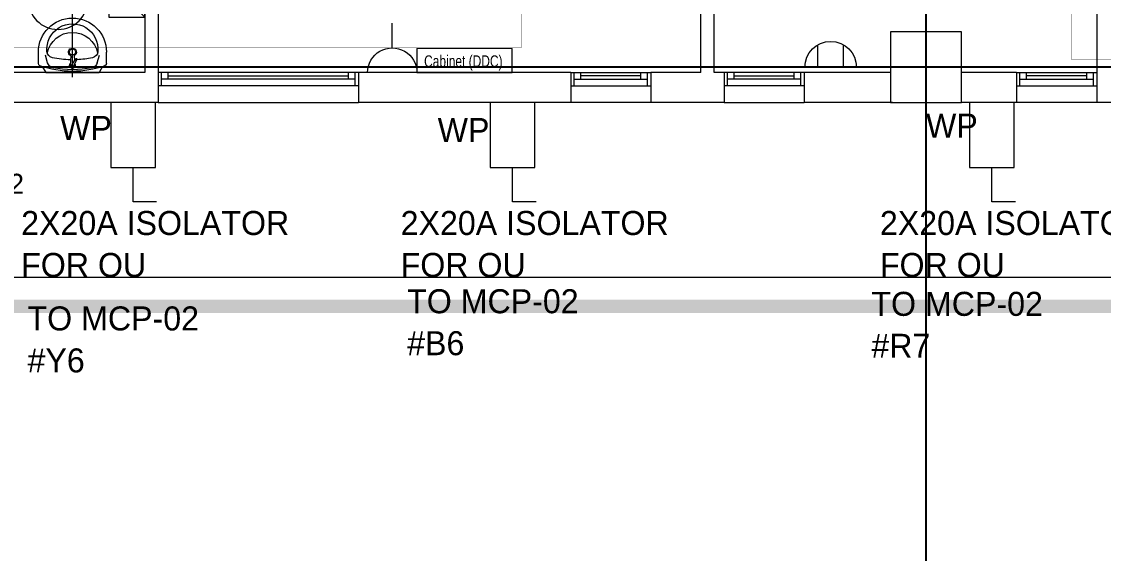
# Model space of a CAD drawing. Header units: metres. Extents: x 75097 to 220695, y -1557923 to -1361206.
# Drawn here: x 123189 to 131292, y -1415133 to -1411146 of the extents above; entities that cross this region are included whole.
import ezdxf
from ezdxf import colors
from ezdxf.entities.mleader import LeaderData, LeaderLine
from ezdxf.math import Vec2, Vec3

# ---------------------------------------------------------------- set-up
doc = ezdxf.new("R2010")
doc.units = ezdxf.units.M
doc.linetypes.add('DASHED2', pattern=[0.375, 0.25, -0.125])
doc.layers.get('0').update_dxf_attribs({"lineweight": 0})
for name, color, linetype, lineweight in [('A-100 - Copy$0$Aluminum', 8, 'Continuous', 0), ('A-100 - Copy$0$Medical Equipment and Furniture', 8, 'Continuous', 0), ('A-100 - Copy$0$Proj', 8, 'Continuous', 0), ('A-100 - Copy$0$SANIT', 8, 'Continuous', 0), ('A-100 - Copy$0$Structure', 8, 'Continuous', 9), ('A-100 - Copy$0$Walls', 8, 'Continuous', 0)]:
    doc.layers.add(name, color=color, linetype=linetype, lineweight=lineweight)
for name, color, linetype in [('A-100 - Copy$0$axes', 8, 'Continuous'), ('AMA-SO-POWER', 85, 'Continuous'), ('PD-VENT', 8, 'Continuous')]:
    doc.layers.add(name, color=color, linetype=linetype)
for name, color, linetype, lineweight, true_color in [('E-POWR', 7, 'Continuous', 9, 0x4e7e3e), ('E-POWR-IDEN _1-100_', 7, 'Continuous', 9, 0x4e7e3e), ('EXF', 7, 'Continuous', 0, 0x4e7e3e)]:
    doc.layers.add(name, color=color, linetype=linetype, lineweight=lineweight, true_color=true_color)
doc.styles.add('A-100 - Copy$0$X3G_ENTITY_257CFD', font='swisscl.ttf', dxfattribs={"height": 200})
doc.styles.add('Optima_5', font='', dxfattribs={"height": 3.001645})
doc.styles.get("Standard").update_dxf_attribs({"font": 'GOTHIC.TTF'})
doc.styles.get('Optima_5').set_extended_font_data('Optima')

# ---------------------------------------------------------------- blocks, each defined once
blk = doc.blocks.new('NORMAL SOCKET')
at = {"layer": 'E-POWR'}
for p, q in [((0, 308), (0, 615)), ((-308, 0), (308, 0))]:
    blk.add_line(p, q, dxfattribs=at)
blk.add_ellipse((0, 0), major_axis=(33, 306), ratio=1, start_param=4.81904, end_param=7.960633, dxfattribs=at)
blk = doc.blocks.new('GI-041_dwg__U120-3902841-GI-041')
at = {"layer": 'E-POWR', "flags": 128}
blk.add_lwpolyline([(-0.1145, 0), (0.1145, 0), (0.1145, 0.1572), (-0.1145, 0.1572)], close=True, dxfattribs=at)
blk.add_lwpolyline([(0.2354, 0.1613), (0.2354, 0.0786), (0.1145, 0.0786)], dxfattribs=at)
blk = doc.blocks.new('WALL OUTLET')
at = {"layer": 'E-POWR', "extrusion": (9.94399e-05, 4.90741e-07, 1)}
blk.add_line((-193.4, 0, 0), (193.4, 0, 0), dxfattribs=at)
blk.add_line((-193.4, 0, 0), (193.4, 0, 0), dxfattribs=at)
at = {"layer": 'E-POWR', "extrusion": (9.94399e-05, 4.90741e-07, 1), "elevation": 0}
for points in [[(-96.7, 0), (-96.7, 167.5)], [(96.7, 0), (96.7, 167.5)]]:
    blk.add_lwpolyline(points, dxfattribs=at)
at = {"layer": 'E-POWR', "extrusion": (9.94399e-05, 4.90741e-07, 1)}
blk.add_arc((0, 0, 0), 193.4, 359.99626, 179.99626, dxfattribs=at)
blk = doc.blocks.new('E-WATER HEATER SKT')
at = {"layer": 'E-POWR'}
h = blk.add_hatch(color=256, dxfattribs=at)
h.dxf.hatch_style = 1
h.paths.add_polyline_path([(-0.4153, 0.0019, 1), (-0.4426, 0.0019, 1)])
for p, q in [((-0.5415, -0.1106), (-0.5415, 0.1144)), ((-0.5415, 0.1144), (-0.3165, 0.1144))]:
    blk.add_line(p, q, dxfattribs=at)
blk.add_lwpolyline([(-0.5415, 0.1144), (-0.3165, 0.1144), (-0.3165, -0.1106), (-0.5415, -0.1106)], close=True, dxfattribs=at)
for points in [[(-0.4208, 0.01), (-0.3165, 0.1144)], [(-0.1398, 0), (-0.1165, 0.0717), (-0.0932, 0)], [(-0.1398, 0), (-0.1165, 0.0717), (-0.0699, -0.0717), (-0.0233, 0.0717), (0.0233, -0.0717), (0.0699, 0.0717), (0.1165, -0.0717), (0.1398, 0), (0.1865, 0)], [(-0.0466, 0), (-0.0233, 0.0717), (0, 0)], [(0.0466, 0), (0.0699, 0.0717), (0.0932, 0)], [(-0.1398, 0), (-0.3165, 0)], [(-0.0932, 0), (-0.0699, -0.0717), (-0.0466, 0)], [(0, 0), (0.0233, -0.0717), (0.0466, 0)], [(0.0932, 0), (0.1165, -0.0717), (0.1398, 0)], [(-0.5415, -0.1106), (-0.4371, -0.0063)]]:
    blk.add_lwpolyline(points, dxfattribs=at)
for centre, radius in [((0, 0), 0.1865), ((-0.429, 0.0019), 0.0137)]:
    blk.add_circle(centre, radius, dxfattribs=at)
blk = doc.blocks.new('A-100 - Copy$0$lav-manta 60')
at = {"layer": 'A-100 - Copy$0$SANIT'}
for p, q in [((-0.2658, -0.0529), (-0.2358, 0)), ((-0.2358, 0), (0.2358, 0)), ((0, 0.04), (0, -0.56)), ((0.2658, -0.0529), (0.2358, 0)), ((-0.3, -0.0789), (-0.3, -0.18)), ((-0.2185, -0.0841), (-0.2383, -0.1537)), ((-0.015, -0.1473), (-0.0199, -0.064)), ((0.0274, -0.121), (-0.0078, -0.0673)), ((0.0389, -0.1142), (0.0087, -0.0575)), ((0.0191, -0.077), (0.0199, -0.064)), ((0.2185, -0.0841), (0.2383, -0.1537)), ((0.3, -0.0789), (0.3, -0.18)), ((0.015, -0.1473), (0.0174, -0.1057))]:
    blk.add_line(p, q, dxfattribs=at)
for centre, radius, start, end in [((-0.28, -0.0789), 0.02, 109.82288, 180), ((0, -0.8557), 0.8457, 70.17712, 109.82288), ((-0.1608, -0.1006), 0.06, 101.80862, 164.07939), ((0, -0.8696), 0.8457, 78.19138, 101.80862), ((0, -0.0617), 0.025, 320.74745, 220.36799), ((0, -0.0617), 0.02, 353.26708, 186.68201), ((0, -0.0617), 0.00966, 25.41267, 215.95772), ((0.1608, -0.1006), 0.06, 15.92061, 78.19138), ((0.28, -0.0789), 0.02, 0, 70.17712), ((0, -0.18), 0.3, 180, 0), ((0, -0.2039), 0.2252, 174.81422, 5.18578), ((-0.1645, -0.189), 0.06, 102.08826, 174.81422), ((0, -0.1282), 0.2252, 190.60973, 349.39027), ((0, -0.9572), 0.8457, 91.15716, 102.08826), ((0, -0.18), 0.035, 115.31059, 64.68941), ((0, -0.18), 0.0275, 117.14957, 62.85043), ((0, -0.1473), 0.015, 180, 0), ((0, -0.9572), 0.8457, 88.54856, 88.84398), ((0.0332, -0.1176), 0.00666, 210.68519, 30.68519), ((0, -0.9572), 0.8457, 77.91174, 87.42745), ((0.1645, -0.189), 0.06, 5.18578, 77.91174)]:
    blk.add_arc(centre, radius, start, end, dxfattribs=at)
blk = doc.blocks.new('A-100 - Copy')
at = {"layer": 'A-100 - Copy$0$Aluminum'}
for p, q in [((125711.7, -1411527.7, 0), (124211.7, -1411527.7, 0)), ((124236.7, -1411627.7, 0), (124236.7, -1411527.7, 0)), ((124286.7, -1411577.7, 0), (124286.7, -1411527.7, 0)), ((124286.7, -1411552.7, 0), (125636.7, -1411552.7, 0)), ((125636.7, -1411577.7, 0), (125636.7, -1411527.7, 0)), ((125686.7, -1411627.7, 0), (125686.7, -1411527.7, 0)), ((127301.7, -1411527.7, -2.4), (127901.7, -1411527.7, -2.4)), ((127326.7, -1411627.7, -2.4), (127326.7, -1411527.7, -2.4)), ((127376.7, -1411577.7, -2.4), (127376.7, -1411527.7, -2.4)), ((127826.7, -1411552.7, -2.4), (127376.7, -1411552.7, -2.4)), ((127826.7, -1411577.7, -2.4), (127826.7, -1411527.7, -2.4)), ((127876.7, -1411627.7, -2.4), (127876.7, -1411527.7, -2.4)), ((129051.7, -1411527.7, -2.4), (128451.7, -1411527.7, -2.4)), ((128476.7, -1411627.7, -2.4), (128476.7, -1411527.7, -2.4)), ((128526.7, -1411577.7, -2.4), (128526.7, -1411527.7, -2.4)), ((128526.7, -1411552.7, -2.4), (128976.7, -1411552.7, -2.4)), ((128976.7, -1411577.7, -2.4), (128976.7, -1411527.7, -2.4)), ((129026.7, -1411627.7, -2.4), (129026.7, -1411527.7, -2.4)), ((130641.7, -1411527.7, 0), (131241.7, -1411527.7, 0)), ((130666.7, -1411627.7, 0), (130666.7, -1411527.7, 0)), ((130716.7, -1411577.7, 0), (130716.7, -1411527.7, 0)), ((131166.7, -1411552.7, 0), (130716.7, -1411552.7, 0)), ((131166.7, -1411577.7, 0), (131166.7, -1411527.7, 0)), ((131216.7, -1411627.7, 0), (131216.7, -1411527.7, 0)), ((125711.7, -1411627.7, 0), (124211.7, -1411627.7, 0)), ((125686.7, -1411577.7, 0), (124236.7, -1411577.7, 0)), ((127301.7, -1411627.7, -2.4), (127901.7, -1411627.7, -2.4)), ((127326.7, -1411577.7, -2.4), (127876.7, -1411577.7, -2.4)), ((129051.7, -1411627.7, -2.4), (128451.7, -1411627.7, -2.4)), ((129026.7, -1411577.7, -2.4), (128476.7, -1411577.7, -2.4)), ((130641.7, -1411627.7, 0), (131241.7, -1411627.7, 0)), ((130666.7, -1411577.7, 0), (131216.7, -1411577.7, 0))]:
    blk.add_line(p, q, dxfattribs=at)
at = {"layer": 'A-100 - Copy$0$axes'}
for p, q in [((129963.3, -1477297.4, 0), (129963.3, -1387547.7, 0)), ((178940.3, -1411488.2, 2.4), (95846.6, -1411488.2, 2.4))]:
    blk.add_line(p, q, dxfattribs=at)
at = {"layer": 'A-100 - Copy$0$Medical Equipment and Furniture', "elevation": 0}
blk.add_lwpolyline([(126864.2, -1411347.7), (126149.2, -1411347.7), (126149.2, -1411527.7), (126864.2, -1411527.7), (126864.2, -1411347.7)], dxfattribs=at)
at = {"layer": 'A-100 - Copy$0$Proj'}
for p, q in [((124211.7, -1411752.7, 0), (125711.7, -1411752.7, 0)), ((127901.7, -1411752.7, 0), (127301.7, -1411752.7, 0)), ((128451.7, -1411752.7, 0), (129051.7, -1411752.7, 0)), ((131241.7, -1411752.7, 0), (130641.7, -1411752.7, 0))]:
    blk.add_line(p, q, dxfattribs=at)
at = {"layer": 'A-100 - Copy$0$Proj', "elevation": 2.4}
blk.add_lwpolyline([(157430.3, -1413062.7), (157430.3, -1424372.7), (116466.7, -1424372.7), (116466.7, -1413062.7)], close=True, dxfattribs=at)
at = {"layer": 'A-100 - Copy$0$Structure', "elevation": 0}
blk.add_lwpolyline([(129698.3, -1411752.7), (130228.3, -1411752.7), (130228.3, -1411222.7), (129698.3, -1411222.7)], close=True, dxfattribs=at)
at = {"layer": 'A-100 - Copy$0$Walls'}
for p, q in [((128276.6, -1411527.7, 0), (128276.6, -1407080.6, 0)), ((128376.6, -1411527.7, 0), (128376.6, -1407230.6, 0)), ((131241.7, -1407230.6, 0), (131241.7, -1411752.7, 0)), ((124211.7, -1409927.7, 0), (124211.7, -1411752.7, 0)), ((124111.7, -1410327.7, 0), (124111.7, -1411527.7, 0)), ((124111.7, -1411527.7, 0), (123028.3, -1411527.7, 0)), ((127301.7, -1411527.7, 0), (125711.7, -1411527.7, 0)), ((125711.7, -1411527.7, 0), (125711.7, -1411752.7, 0)), ((127301.7, -1411527.7, 0), (127301.7, -1411752.7, 0)), ((128276.6, -1411527.7, 0), (127901.7, -1411527.7, 0)), ((127901.7, -1411527.7, 0), (127901.7, -1411752.7, 0)), ((128451.7, -1411527.7, 0), (128376.6, -1411527.7, 0)), ((128451.7, -1411527.7, 0), (128451.7, -1411752.7, 0)), ((129698.3, -1411527.7, 0), (129051.7, -1411527.7, 0)), ((129051.7, -1411527.7, 0), (129051.7, -1411752.7, 0)), ((130641.7, -1411527.7, 0), (130228.3, -1411527.7, 0)), ((130641.7, -1411527.7, 0), (130641.7, -1411752.7, 0)), ((124211.7, -1411752.7, 0), (123028.3, -1411752.7, 0)), ((127301.7, -1411752.7, 0), (125711.7, -1411752.7, 0)), ((128451.7, -1411752.7, 0), (127901.7, -1411752.7, 0)), ((129711.2, -1411752.7, 0), (129051.7, -1411752.7, 0)), ((130641.7, -1411752.7, 0), (130228.3, -1411752.7, 0)), ((131541.7, -1411752.7, 0), (131241.7, -1411752.7, 0))]:
    blk.add_line(p, q, dxfattribs=at)
at = {"layer": 'A-100 - Copy$0$SANIT', "xscale": -850.0000000001897, "yscale": 850.0000000001897, "zscale": 850.0000000001897, "rotation": 180}
blk.add_blockref('A-100 - Copy$0$lav-manta 60', (123570, -1411527.7, 0), dxfattribs=at)
at = {"layer": 'A-100 - Copy$0$Medical Equipment and Furniture', "insert": (126497.7, -1411399.1, 0), "char_height": 87.473, "attachment_point": 2, "style": 'A-100 - Copy$0$X3G_ENTITY_257CFD'}
blk.add_mtext('Cabinet (DDC)', dxfattribs=at)

msp = doc.modelspace()

# ---------------------------------------------------------------- linework, layer by layer
at = {"layer": 'E-POWR', "color": 240, "linetype": 'DASHED2', "ltscale": 500, "true_color": 0xf10e52, "const_width": 100, "elevation": 2.4}
msp.add_lwpolyline([(115298.3, -1413281.4), (159313.3, -1413281.4), (159393.3, -1448612.7), (173978.3, -1448457.7), (173978.3, -1433902.7), (175258.3, -1433902.7), (175258.3, -1404237.7), (173964.3, -1404237.7), (173978.3, -1396822.7), (166814.4, -1396822.7), (166814.4, -1395572.7), (144628.7, -1395572.7), (144628.7, -1391327.7), (116969, -1391327.7), (116997.3, -1391802.7)], dxfattribs=at)
at = {"layer": 'E-POWR', "const_width": 3, "elevation": 0}
msp.add_lwpolyline([(129697, -1406896), (124400.5, -1406896), (124400.5, -1408075.9), (124398.5, -1408463.6), (124398.5, -1409593.1), (126055.8, -1409593.1), (126931.2, -1409593.1), (126931.2, -1411343), (122218.4, -1411343.5), (122218.1, -1411066.1), (121128.3, -1411066.1), (121128.3, -1411341.8), (120144.3, -1411342.8), (120144.3, -1409251.9), (118567.5, -1409251.9), (118567.5, -1406687.1), (119454.5, -1406687.1), (119454.5, -1406168.1), (118578.2, -1406168.1)], dxfattribs=at)
at = {"layer": 'E-POWR', "const_width": 3}
msp.add_lwpolyline([(129697, -1407415.2), (134998.6, -1407415.2), (134998.6, -1411433.3), (131055.1, -1411433.3), (131055.1, -1410563.8), (131528.5, -1410563.8), (131528.5, -1409547.4), (131054.8, -1409547.4), (131054.8, -1409860.5)], dxfattribs=at)

# ---------------------------------------------------------------- block references
at = {"color": 85, "xscale": 2127.341102341351, "yscale": 2127.341102341351, "zscale": 2127.341102341351, "rotation": 269.9999999997816}
for p in [(123857.5, -1411996.3, 0), (126699.9, -1411996.3, 0), (130289.7, -1411996.3, 0)]:
    msp.add_blockref('GI-041_dwg__U120-3902841-GI-041', p, dxfattribs=at)
at = {"layer": 'AMA-SO-POWER', "color": 85, "xscale": -1200, "yscale": 1200, "zscale": 1200, "rotation": 1.360708689723822e-05}
msp.add_blockref('E-WATER HEATER SKT', (123461.9, -1410981.2, 0), dxfattribs=at)
at = {"layer": 'E-POWR', "color": 85, "xscale": -0.6, "yscale": 0.6, "zscale": 0.6}
msp.add_blockref('NORMAL SOCKET', (125965.4, -1411527.7, 0), dxfattribs=at)
at = {"layer": 'PD-VENT', "color": 85, "xscale": -1, "rotation": 359.9816343017128}
msp.add_blockref('WALL OUTLET', (129249.3, -1411488.2, 2.4), dxfattribs=at)

# ---------------------------------------------------------------- texts
at = {"layer": 'E-POWR-IDEN _1-100_', "attachment_point": 1, "rotation": 360, "line_spacing_factor": 1.047943, "style": 'Optima_5'}
for s, insert, char_height, width in [('WP', (123477.5, -1411853.4), 180.1, 3.637978807091713e-12), ('WP', (126305.3, -1411868.5), 180.1, 3.637978807091713e-12), ('WP', (129963.3, -1411835.8, 0), 180.1, 3.637978807091713e-12), ('2X20A ISOLATOR\\PFOR OU', (123185.8, -1412566, 0), 180.099, 2475.925), ('2X20A ISOLATOR\\PFOR OU', (126028.2, -1412566, 0), 180.099, 2475.925), ('2X20A ISOLATOR\\PFOR OU', (129618, -1412566, 0), 180.099, 2475.925), ('TO MCP-02 \\P#B6', (126076.8, -1413152.5), 180.1, 2475.925), ('TO MCP-02 \\P#R7', (129554.2, -1413172.1), 180.1, 2475.925), ('TO MCP-02 \\P#Y6', (123233.4, -1413281.4, 2.4), 180.1, 2475.925)]:
    msp.add_mtext(s, dxfattribs=dict(at, insert=insert, char_height=char_height, width=width))

# ---------------------------------------------------------------- leaders
at = {"layer": 'EXF', "color": 85}
ml = msp.add_multileader_mtext('Standard', dxfattribs=at)
ml.set_content('#B10\\PTO PP-02', color=85)
ml.set_leader_properties()
ml.build(insert=Vec2(0, 0))
ml.multileader.update_dxf_attribs({"text_right_attachment_type": 6, "dogleg_length": 0.36, "arrow_head_size": 200})
ctx = ml.context
ctx.base_point, ctx.char_height, ctx.arrow_head_size, ctx.landing_gap_size, ctx.plane_origin = Vec3(122315, -1412113.7, -2.4), 150, 200, 0.09, Vec3(122936.6, -1413197.3, -2.4)
ctx.right_attachment = 6
notes = []
notes.append((ctx, [(0, (1, 1, 0), (122097.5, -1412113.7, -2.4), (1, 0), 217.6, [(0, [(121739.5, -1411487.7, -2.4)], 0, [])])]))
ctx.mtext.insert, ctx.mtext.width, ctx.mtext.flow_direction = Vec3(122315.1, -1412036.8, -2.4), 1252.001, 5
for ctx, leaders in notes:
    for number, flags, end, landing, length, lines in leaders:
        leader = LeaderData()
        leader.index, (leader.has_last_leader_line, leader.has_dogleg_vector, leader.attachment_direction) = number, flags
        leader.last_leader_point, leader.dogleg_vector, leader.dogleg_length = Vec3(end), Vec3(landing), length
        for number, points, colour, breaks in lines:
            line = LeaderLine()
            line.index, line.vertices, line.color, line.breaks = number, Vec3.list(points), colors.encode_raw_color(colour), breaks
            leader.lines.append(line)
        ctx.leaders.append(leader)

# ---------------------------------------------------------------- next in the draw order: block references
msp.add_blockref('A-100 - Copy', (0, 0))

doc.saveas('drawing.dxf')
